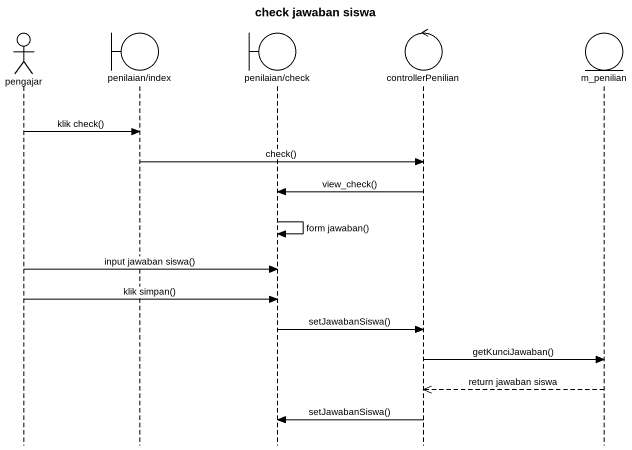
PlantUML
@startuml
title check jawaban siswa
hide footbox
actor pengajar
boundary "penilaian/index" as penilaian_index
boundary "penilaian/check" as penilaian_check
control controllerPenilian
entity m_penilian

pengajar -> penilaian_index : klik check()
penilaian_index -> controllerPenilian : check()
controllerPenilian -> penilaian_check : view_check()
penilaian_check -> penilaian_check : form jawaban()
pengajar -> penilaian_check : input jawaban siswa()
pengajar -> penilaian_check : klik simpan()
penilaian_check -> controllerPenilian : setJawabanSiswa()
controllerPenilian -> m_penilian : getKunciJawaban()
m_penilian -->> controllerPenilian : return jawaban siswa
controllerPenilian -> penilaian_check : setJawabanSiswa()
@enduml
